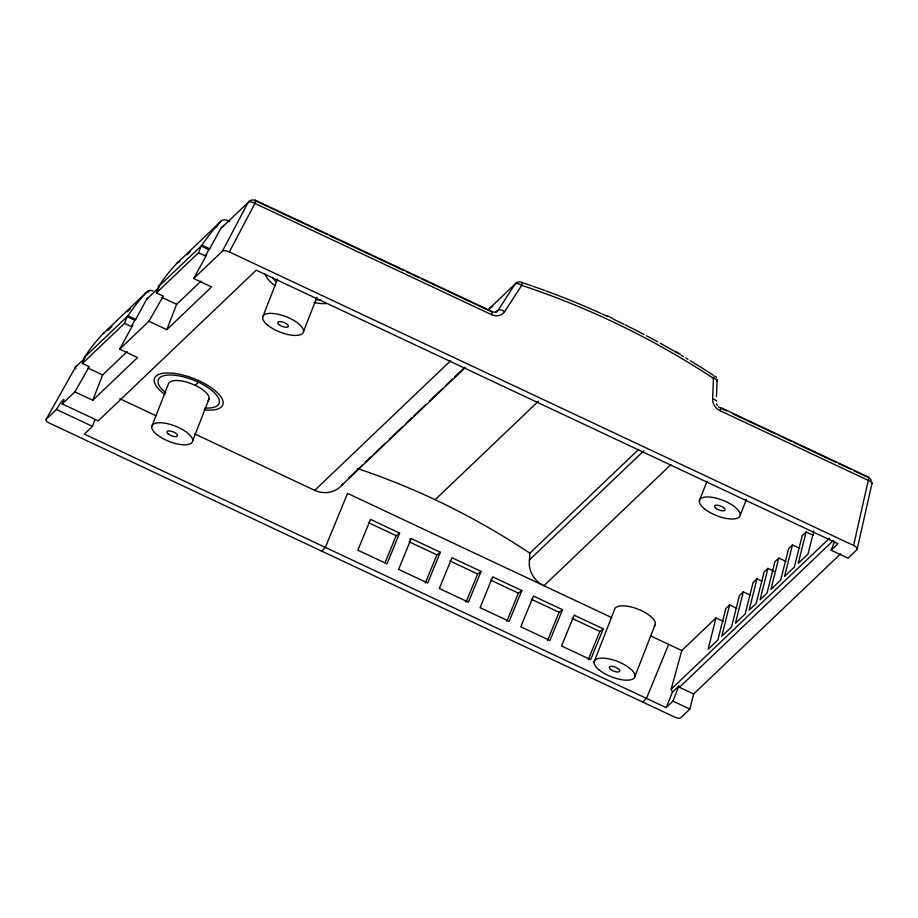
<?xml version="1.0" encoding="UTF-8"?>
<svg xmlns="http://www.w3.org/2000/svg" width="918" height="918" viewBox="0 0 918 918"><rect width="100%" height="100%" fill="white"/><g stroke="black" fill="none" stroke-linecap="round" stroke-linejoin="round"><path stroke-width="1.38" d="M638.664 449.407L529.87 553.175L529.204 564.662L530.019 569.16A24.476 23.088 53 0 0 536.502 580.428A24.993 23.581 53 0 0 541.769 584.571L543.938 585.73L670.909 464.611M871.87 482.375A5.852 5.324 46.4 0 1 871.756 484.371A5.852 2.605 12.7 0 0 868.267 480.378L720.079 410.69A11.704 10.167 41.9 0 1 712.632 399.055L713.447 378.342L714.273 375.921M716.476 396.587L717.073 381.406A5.852 5.324 46.4 0 0 716.832 379.329M834.565 541.448L831.134 550.226L848.06 558.178L857.056 549.595A5.795 2.215 21.3 0 0 855.106 546.313L853.602 545.487L868.267 480.378A5.852 0.952 -64.8 0 0 868.302 477.498L868.692 477.521M857.056 549.595L871.446 485.76M76.779 365.616A5.852 5.324 46.4 0 0 75.54 367.097L46.187 419.228A5.795 2.215 21.3 0 0 48.149 422.509L675.648 717.555A5.795 2.215 21.3 0 0 680.858 717.658L689.866 709.075L693.652 693.985L840.544 553.875M723.235 621.371L715.971 617.952L708.099 649.324L717.865 640.007L725.736 608.645L729.638 604.916L736.902 608.336M729.638 604.916L721.778 636.277L731.531 626.971L739.403 595.598L743.305 591.88L750.568 595.289M743.305 591.88L735.444 623.242L745.209 613.924L753.07 582.563L756.983 578.833L761.825 581.117M756.983 578.833L749.111 610.206L756.18 603.459L764.051 572.086L767.953 568.368L774.012 571.214M767.953 568.368L760.093 599.729L767.012 593.131L774.872 561.77L778.785 558.041L786.049 561.46M778.785 558.041L770.913 589.413L780.679 580.096L788.551 548.723L792.452 545.005L799.716 548.413M792.452 545.005L784.58 576.366L794.345 567.06L802.217 535.687L806.119 531.958L813.382 535.378M806.119 531.958L798.258 563.331L808.024 554.013L813.841 530.833M94.933 419.606L92.466 426.377L84.364 434.099L666.112 707.64L672.492 692.092L671.161 689.257L681.799 650.552L715.971 617.952M831.134 550.226L837.973 543.697L256.237 270.167L98.26 420.846L62.24 403.92L74.874 391.871L89.275 366.707L82.413 363.482L85.041 356.758M74.874 391.871L92.764 400.282L102.644 374.946L127.086 351.628M82.413 363.482L124.481 323.354L127.109 316.63L134.797 320.244L135.68 319.407L146.708 299.222A5.852 5.324 46.4 0 1 147.936 297.742M92.764 400.282L137.574 357.55L119.673 349.127L148.9 321.266L163.289 296.101L156.439 292.876L159.055 286.152M148.9 321.266L166.789 329.677L176.669 304.34L201.099 281.023M156.439 292.876L198.506 252.748L201.134 246.024L208.822 249.639L209.694 248.801L220.722 228.616L248.067 202.545A5.852 5.324 46.4 0 1 254.974 200.537L254.837 200.308M151.78 426.572L168.246 384.344A21.722 8.273 21.3 0 1 192.596 384.194A21.722 8.273 21.3 0 1 208.076 400.661M192.631 440.984L209.097 398.745M262.651 317.215L277.569 278.934M303.502 331.616L316.871 297.306M594.107 661.958L614.498 609.644A21.722 8.273 21.3 0 1 638.836 609.506A21.722 8.273 21.3 0 1 654.316 625.973M699.378 500.78L707.032 481.181M634.946 676.359L655.337 624.056M740.229 515.193L746.345 499.507M666.112 707.64L672.951 701.111L678.815 686.056L679.435 687.295L693.652 693.985M385.101 562.608L396.163 535.676L399.594 533.094L370.505 519.404L357.859 550.18L386.96 563.859L399.594 533.094M411.241 538.568L398.596 569.332L427.696 583.022L440.33 552.246L411.241 538.568L409.52 539.853M425.309 583.045L436.899 554.839L440.33 552.246M466.046 602.197L477.635 573.991L481.078 571.398L451.977 557.719L439.332 588.484L468.432 602.174L481.078 571.398M506.782 621.348L518.372 593.143L521.814 590.549L492.714 576.871L480.068 607.647L509.169 621.325L521.814 590.549M547.518 640.512L559.108 612.295L562.55 609.713L533.45 596.023L520.804 626.799L549.905 640.477L562.55 609.713M588.254 659.663L599.844 631.458L603.287 628.864L574.186 615.186L561.541 645.951L590.641 659.64L603.287 628.864M668.66 644.379L646.467 698.403L642.566 702.132M166.789 329.677L211.588 286.944L193.698 278.533L222.386 251.165L248.067 202.545A5.852 2.834 27.8 0 1 254.952 203.417L491.543 314.667A11.716 10.167 41.9 0 0 504.659 311.65L521.688 285.36A5.852 1.308 -71.8 0 0 520.999 282.205A5.852 5.324 46.4 0 0 515.009 284.132L488.996 308.941A5.852 5.324 46.4 0 1 492.691 306.761M222.386 251.165A5.795 2.215 21.3 0 1 227.607 251.268L229.328 251.945L254.952 203.417A5.852 0.952 -64.8 0 0 254.974 200.537M124.481 323.354L131.343 326.579L134.797 320.244M119.673 349.127L132.708 325.282L131.343 326.579M198.506 252.748L205.357 255.973L208.822 249.639M193.698 278.533L206.722 254.676L205.357 255.973M46.187 419.228L56.446 409.439L59.372 404.7A9.731 1.125 -58.5 0 1 63.916 399.892A9.868 1.136 -58.5 0 1 62.24 403.92M194.673 433.927L314.713 490.361C321.243 493.345 329.057 493.471 335.495 490.143A25.234 23.811 53 0 0 341.599 485.461L342.942 483.752M146.846 291.958A206.332 187.811 46.4 0 0 127.992 315.792L84.158 357.595A206.332 187.811 46.4 0 1 103.023 333.75L146.846 291.958A5.852 5.324 46.4 0 1 153.019 290.972M220.859 221.353A206.332 187.811 46.4 0 0 202.006 245.186L158.183 286.99A206.332 187.811 46.4 0 1 177.036 263.156L220.859 221.353A5.852 5.324 46.4 0 1 227.044 220.366L229.615 221.582M107.899 330.331L111.973 326.441M127.258 311.856L130.322 308.941M147.649 292.417L149.68 290.467M187.02 254.86L190.072 251.945M215.558 227.641L217.589 225.702M84.663 358.399L75.54 367.097A5.852 1.79 29.4 0 0 75.93 368.818M146.708 299.222L158.78 287.701M195.178 385.331L198.437 382.232M495.995 312.327L498.004 310.41L515.009 284.132A5.852 2.88 32.9 0 1 521.688 285.36A733.608 637.012 41.9 0 1 713.447 378.331A5.852 2.352 2.3 0 1 717.073 381.406M314.713 490.361L450.497 360.843M348.794 477.957L362.266 465.116M365.375 462.144L371.583 456.223M373.66 454.249L385.055 443.383M389.198 439.424L402.658 426.583M405.767 423.623L411.975 417.69M414.052 415.716L425.447 404.849M429.59 400.902L442.017 389.048M446.159 385.09L452.367 379.168M454.444 377.183L464.795 367.315M341.599 485.461L464.99 367.762M321.449 551.144L325.351 547.415L347.543 493.391L611.686 617.585M357.882 468.685A714.411 673.915 53 0 1 435.132 499.713L538.441 401.177M529.204 560.141L643.782 450.841M671.161 689.257L829.459 538.269M672.492 692.092L678.815 686.056M679.435 687.295L833.487 540.358M421.764 278.957L491.578 311.787L495.169 312.304L498.004 310.41A5.852 2.88 32.9 0 1 504.671 311.65M607.418 315.895L612.868 318.443M720.607 407.546L868.795 477.234M721.399 408.418L726.551 410.851M732.989 413.88L775.515 433.87M778.097 435.086L790.983 441.145M793.565 442.35L836.08 462.351M838.662 463.556L851.548 469.614M854.13 470.831L867.017 476.89M255.479 200.273L492.071 311.523M256.271 201.145L311.868 227.285M314.449 228.502L327.382 234.583M329.964 235.8L403.656 270.454M406.249 271.671L419.17 277.741M229.328 251.945L853.602 545.487M202.006 245.186L209.694 248.801M161.924 297.409L176.669 304.34M127.992 315.792L135.68 319.407M87.91 368.015L102.644 374.946M650.541 635.853L681.799 650.552M119.81 398.722L155.945 415.716M368.325 522.594L396.163 535.676M409.061 541.746L436.899 554.839M449.797 560.898L477.635 573.991M490.533 580.061L518.372 593.143M531.281 599.213L559.108 612.295M572.017 618.365L599.844 631.458M56.446 409.439L92.466 426.377M672.951 701.111L689.866 709.075M435.132 499.713C467.962 515.205 499.61 533.151 529.87 553.175M675.384 351.284L680.353 354.199M718.576 406.823L720.102 407.81A5.852 0.952 -64.8 0 1 720.079 410.69M715.558 376.311L716.442 377.447M716.545 403.897L717.348 405.481M164.907 394.522A36.617 13.954 21.3 0 1 166.606 372.96A36.617 13.954 21.3 0 1 217.566 392.87A36.617 13.954 21.3 0 1 204.037 409.818M326.28 303.64A39.944 15.216 21.3 0 1 314.082 302.607M275.159 285.888A39.944 15.216 21.3 0 1 265.038 274.115M165.665 392.766A32.589 12.416 21.3 0 1 169.727 374.992A32.589 12.416 21.3 0 1 213.883 392.238A32.589 12.416 21.3 0 1 204.691 408.017M491.578 311.787A5.852 0.952 -64.8 0 1 491.543 314.667M177.036 263.156A5.852 5.324 46.4 0 1 179.882 261.664M103.023 333.75A5.852 5.324 46.4 0 1 103.837 333.062M868.302 477.498A5.852 5.324 46.4 0 1 871.274 480.401M488.663 309.779A5.852 5.324 46.4 0 1 489.764 309.55M220.722 228.616A5.852 5.324 46.4 0 1 223.682 226.253M712.632 399.055A5.852 2.352 2.3 0 1 716.522 401.223M522.319 282.641A739.495 642.382 41.9 0 1 531.568 285.762M532.888 286.221A739.495 642.382 41.9 0 1 544.73 290.444M546.061 290.926A739.495 642.382 41.9 0 1 600.854 313.371M602.139 313.956A739.495 642.382 41.9 0 1 607.268 316.308M613.649 319.303A739.495 642.382 41.9 0 1 623.815 324.215M625.089 324.834A739.495 642.382 41.9 0 1 643.988 334.462M646.501 335.781A739.495 642.382 41.9 0 1 657.713 341.84M660.203 343.206A739.495 642.382 41.9 0 1 678.689 353.763M681.076 355.174A739.495 642.382 41.9 0 1 683.394 356.551M685.7 357.94A739.495 642.382 41.9 0 1 688.018 359.328M690.325 360.728A739.495 642.382 41.9 0 1 713.148 375.175M320.313 299.922A32.589 12.416 21.3 0 1 315.746 299.635M275.893 281.711A32.589 12.416 21.3 0 1 272.635 277.511M279.083 324.628A5.646 2.157 21.3 0 0 288.114 326.785A5.646 2.157 21.3 0 0 282.021 321.828A5.646 2.157 21.3 0 0 279.083 324.628M168.224 433.984A5.646 2.157 21.3 0 0 177.254 436.142A5.646 2.157 21.3 0 0 171.15 431.196A5.646 2.157 21.3 0 0 168.224 433.984M267.735 325.224A21.722 8.273 21.3 0 0 302.47 333.532A21.722 8.273 21.3 0 0 279.015 314.472A21.722 8.273 21.3 0 0 267.735 325.224M156.875 434.593A21.722 8.273 21.3 0 0 191.61 442.901A21.722 8.273 21.3 0 0 168.143 423.841A21.722 8.273 21.3 0 0 156.875 434.593M704.473 508.801A21.722 8.273 21.3 0 0 739.208 517.109A21.722 8.273 21.3 0 0 715.742 498.049A21.722 8.273 21.3 0 0 704.473 508.801M716.361 508.606A5.646 2.157 21.3 0 0 725.036 510.098A5.646 2.157 21.3 0 0 718.014 505.256A5.646 2.157 21.3 0 0 716.361 508.606M599.19 669.968A21.722 8.273 21.3 0 0 633.925 678.276A21.722 8.273 21.3 0 0 610.459 659.216A21.722 8.273 21.3 0 0 599.19 669.968M610.539 669.371A5.646 2.157 21.3 0 0 619.57 671.528A5.646 2.157 21.3 0 0 613.465 666.571A5.646 2.157 21.3 0 0 610.539 669.371"/></g></svg>
